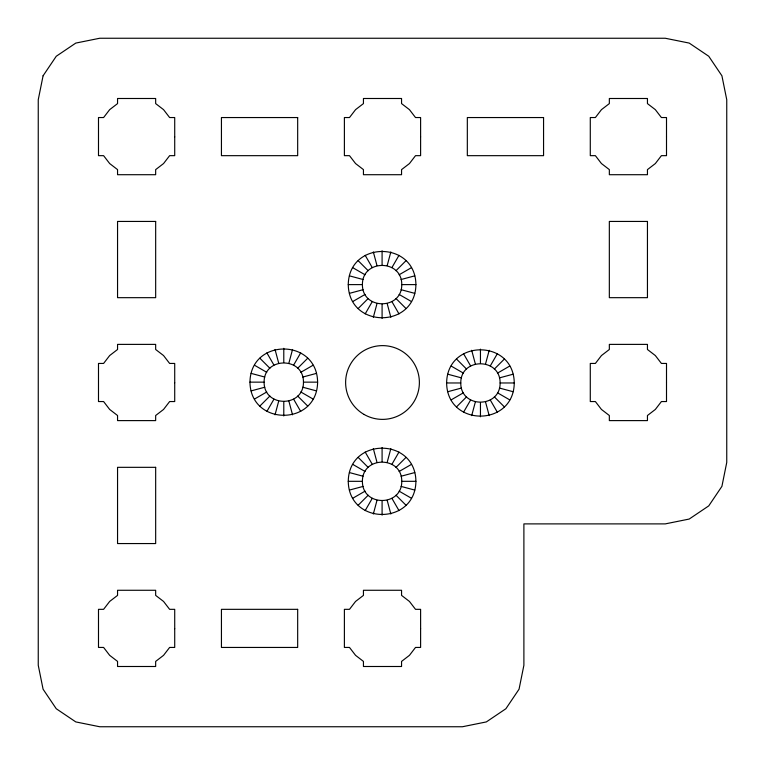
<?xml version="1.0" encoding="UTF-8"?>
<svg xmlns="http://www.w3.org/2000/svg" width="765" height="765" viewBox="0 0 765 765"><rect width="100%" height="100%" fill="white"/><g stroke="black" fill="none" stroke-linecap="round" stroke-linejoin="round"><path stroke-width="1.15" d="M249.964 382.146C250.49 337.977 317.083 337.977 317.609 382.146C317.083 426.315 250.49 426.315 249.964 382.146L264.107 382.146C263.849 356.595 303.724 356.595 303.466 382.146C303.724 407.688 263.849 407.688 264.107 382.146M348.266 284.609C348.792 240.44 415.385 240.44 415.911 284.609C415.385 328.778 348.792 328.778 348.266 284.609L362.409 284.609C362.151 259.058 402.027 259.058 401.768 284.609C402.027 310.15 362.151 310.15 362.409 284.609M348.266 481.319C348.792 437.15 415.385 437.15 415.911 481.319C415.385 525.488 348.792 525.488 348.266 481.319L362.409 481.319C362.151 506.87 402.027 506.87 401.768 481.319C402.027 455.777 362.151 455.777 362.409 481.319M446.626 382.969C447.143 338.79 513.745 338.79 514.262 382.969C513.745 427.138 447.143 427.138 446.626 382.969L460.769 382.969C460.511 357.418 500.387 357.418 500.119 382.969C500.387 408.51 460.511 408.51 460.769 382.969M275.037 414.812L278.69 401.147M288.883 363.136L292.536 349.481M373.339 317.274L376.992 303.609M387.186 265.598L390.839 251.943M373.339 513.984L376.992 500.329M387.186 462.318L390.839 448.653M471.689 415.634L475.352 401.969M485.536 363.958L489.198 350.293M266.88 411.427L273.947 399.187M293.626 365.106L300.693 352.856M365.182 313.899L372.249 301.649M391.929 267.568L398.995 255.319M365.182 510.609L372.249 498.359M391.929 464.279L398.995 452.029M463.533 412.249L470.609 400.009M490.279 365.928L497.355 353.679M259.87 406.052L269.873 396.06M297.7 368.233L307.702 358.23M358.173 308.524L368.175 298.522M396.002 270.695L406.005 260.693M358.173 505.235L368.175 495.232M396.002 467.405L406.005 457.403M456.533 406.875L466.535 396.882M494.362 369.055L504.355 359.053M352.799 301.515L365.048 294.449M399.129 274.769L411.379 267.702M254.496 399.053L266.746 391.986M300.827 372.306L313.076 365.23M451.159 399.875L463.408 392.799M497.489 373.129L509.729 366.053M352.799 498.235L365.048 491.159M399.129 471.479L411.379 464.412M349.423 293.358L363.079 289.696M401.09 279.512L414.754 275.849M251.121 390.896L264.776 387.233M302.797 377.049L316.452 373.387M447.783 391.718L461.438 388.056M499.449 377.872L513.114 374.209M349.423 490.078L363.079 486.416M401.09 476.232L414.754 472.569M401.768 284.609L415.911 284.609M303.466 382.146L317.609 382.146M500.119 382.969L514.262 382.969M401.768 481.319L415.911 481.319M349.423 275.849L363.079 279.512M401.09 289.696L414.754 293.358M447.783 374.209L461.438 377.872M499.449 388.056L513.114 391.718M251.121 373.387L264.776 377.049M302.797 387.233L316.452 390.896M349.423 472.569L363.079 476.232M401.09 486.416L414.754 490.078M352.799 267.702L365.048 274.769M399.129 294.449L411.379 301.515M451.159 366.053L463.408 373.129M497.489 392.799L509.729 399.875M254.496 365.23L266.746 372.306M300.827 391.986L313.076 399.053M352.799 464.412L365.048 471.479M399.129 491.159L411.379 498.235M358.173 260.693L368.175 270.695M396.002 298.522L406.005 308.524M456.533 359.053L466.535 369.055M494.362 396.882L504.355 406.875M259.87 358.23L269.873 368.233M297.7 396.06L307.702 406.052M358.173 457.403L368.175 467.405M396.002 495.232L406.005 505.235M463.533 353.679L470.609 365.928M490.279 400.009L497.355 412.249M365.182 255.319L372.249 267.568M391.929 301.649L398.995 313.899M365.182 452.029L372.249 464.279M391.929 498.359L398.995 510.609M266.88 352.856L273.947 365.106M293.626 399.187L300.693 411.427M471.689 350.293L475.352 363.958M485.536 401.969L489.198 415.634M373.339 251.943L376.992 265.598M387.186 303.609L390.839 317.274M373.339 448.653L376.992 462.318M387.186 500.329L390.839 513.984M275.037 349.481L278.69 363.136M288.883 401.147L292.536 414.812M480.449 349.146L480.449 363.289M480.449 402.639L480.449 416.782M382.089 250.786L382.089 264.929M382.089 304.288L382.089 318.422M382.089 447.506L382.089 461.649M382.089 500.998L382.089 515.141M283.786 348.324L283.786 362.467M283.786 401.816L283.786 415.959M174.716 136.906L174.716 155.658L169.629 155.658L163.557 163.557L155.658 169.62L155.658 174.707L117.552 174.707L117.552 169.61L109.663 163.547L103.6 155.658L98.494 155.658L98.494 117.542L103.6 117.542L109.663 109.653L117.552 103.6L117.552 98.494L155.658 98.494L155.658 103.6L163.557 109.653L169.62 117.542L174.716 117.542L174.716 136.906M174.716 382.796L174.716 401.549L169.629 401.549L163.557 409.447L155.658 415.51L155.658 420.607L117.552 420.607L117.552 415.51L109.663 409.438L103.6 401.549L98.494 401.549L98.494 363.442L103.6 363.442L109.663 355.553L117.552 349.49L117.552 344.384L155.658 344.384L155.658 349.49L163.557 355.553L169.62 363.442L174.716 363.442L174.716 382.796M174.716 628.687L174.716 647.439L169.629 647.439L163.557 655.337L155.658 661.409L155.658 666.497L117.552 666.497L117.552 661.4L109.663 655.337L103.6 647.439L98.494 647.439L98.494 609.332L103.6 609.332L109.663 601.443L117.552 595.39L117.552 590.274L155.658 590.274L155.658 595.38L163.557 601.443L169.62 609.332L174.716 609.332L174.716 628.687M420.616 136.906L420.607 155.658L415.519 155.658L409.457 163.557L401.558 169.62L401.558 174.707L363.442 174.707L363.442 169.61L355.553 163.547L349.49 155.658L344.393 155.658L344.393 117.542L349.5 117.542L355.553 109.653L363.442 103.6L363.442 98.494L401.558 98.494L401.558 103.6L409.447 109.653L415.51 117.542L420.607 117.542L420.616 136.906M420.616 628.687L420.607 647.439L415.519 647.439L409.457 655.337L401.558 661.409L401.558 666.497L363.442 666.497L363.442 661.4L355.553 655.337L349.49 647.439L344.393 647.439L344.393 609.332L349.5 609.332L355.553 601.443L363.442 595.39L363.442 590.274L401.558 590.274L401.558 595.38L409.447 601.443L415.51 609.332L420.607 609.332L420.616 628.687M666.506 136.906L666.506 155.658L661.409 155.658L655.347 163.557L647.448 169.62L647.448 174.707L609.342 174.707L609.342 169.61L601.443 163.547L595.38 155.658L590.284 155.658L590.284 117.542L595.39 117.542L601.453 109.653L609.342 103.6L609.342 98.494L647.448 98.494L647.448 103.6L655.337 109.653L661.409 117.542L666.506 117.542L666.506 136.906M666.506 382.796L666.506 401.549L661.409 401.549L655.347 409.447L647.448 415.51L647.448 420.607L609.342 420.607L609.342 415.51L601.443 409.438L595.38 401.549L590.284 401.549L590.284 363.442L595.39 363.442L601.453 355.553L609.342 349.49L609.342 344.384L647.448 344.384L647.448 349.49L655.337 355.553L661.409 363.442L666.506 363.442L666.506 382.796M43.079 75.802L38.25 99.727L38.25 665.273L43.079 689.198L56.256 708.744L75.802 721.921L99.727 726.75L462.414 726.75L486.339 721.921L505.885 708.744L519.053 689.198L523.891 665.273L523.891 523.891L665.273 523.891L689.198 519.053L708.744 505.885L721.921 486.339L726.75 462.414L726.75 99.727L721.921 75.802L708.744 56.256L689.198 43.079L665.273 38.25L99.727 38.25L75.802 43.079L56.256 56.256L43.079 75.802M297.671 117.552L221.439 117.552L221.439 155.668L297.671 155.668L297.671 117.552M543.561 117.552L467.329 117.552L467.329 155.668L543.561 155.668L543.561 117.552M155.668 221.439L117.552 221.439L117.552 297.671L155.668 297.671L155.668 221.439M647.448 221.439L609.332 221.439L609.332 297.671L647.448 297.671L647.448 221.439M155.668 467.329L117.552 467.329L117.552 543.561L155.668 543.561L155.668 467.329M297.671 609.332L221.439 609.332L221.439 647.448L297.671 647.448L297.671 609.332M364.054 414.439A36.883 36.883 0 0 0 419.383 382.5A36.883 36.883 0 0 0 364.054 350.561A36.883 36.883 0 0 0 364.054 414.439"/></g></svg>
